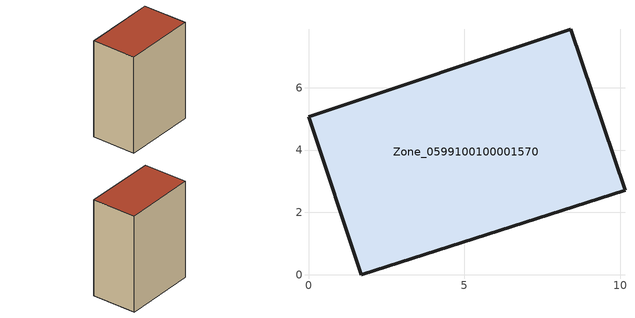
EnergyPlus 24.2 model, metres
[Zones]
Zone_0599100100001570
 floor ground (C_G): 10.14,2.71 1.69,0 0,5.06 8.41,7.87 z3.49
 wall outside (C_F): 1.69,0 10.14,2.71 8.41,7.87 0,5.06 1.69,0 z3.49:15.5
 roof outside (C_R): 8.41,7.87 0,5.06 1.69,0 10.14,2.71 z15.5
[BUILDING]
Pand.0599100100001570: North Axis=0; Terrain=City; Loads Convergence Tolerance Value=0.04; Temperature Convergence Tolerance Value=0.4; Solar Distribution=FullExterior; Maximum Number of Warmup Days=25; Minimum Number of Warmup Days=1
[Site:Location]
Rotterdam.The.Hague.AP_ZH_NLD Design_Conditions: Latitude=51.96; Longitude=4.45; Time Zone=1; Elevation=-4.5
[SITE:GROUNDTEMPERATURE:BUILDINGSURFACE]
18, 18, 18, 18, 18, 18, 18, 18, 18, 18, 18, 18
[MATERIAL] Thermal Absorptance=0.9; Solar Absorptance=0.7; Visible Absorptance=0.7
Name | Roughness | Thickness | Conductivity | Density | Specific Heat
G.TI.2006-2014 | MediumSmooth | 0.15 | 0.06 | 540 | 1210
F.TI.2006-2014 | Rough | 0.3 | 0.12 | 1920 | 840
R.TI.2006-2014 | MediumRough | 0.2 | 0.08 | 1500 | 1000
[CONSTRUCTION]
C_G: G.TI.2006-2014
C_F: F.TI.2006-2014
C_R: R.TI.2006-2014
[ZONE]
Zone_0599100100001570: Type=1; Multiplier=1; Ceiling Height=Autocalculate; Volume=Autocalculate; Floor Area=autocalculate; Part of Total Floor Area=Yes
[ZONEINFILTRATION:DESIGNFLOWRATE]
Infil_Zone_0599100100001570: Zone or ZoneList or Space or SpaceList=Zone_0599100100001570; Schedule=AlwaysOn; Design Flow Rate Calculation Method=Flow/Area; Flow Rate per Floor Area=0.0015; Constant Term Coefficient=1; Temperature Term Coefficient=0; Velocity Term Coefficient=0; Velocity Squared Term Coefficient=0
[HVACTEMPLATE:ZONE:IDEALLOADSAIRSYSTEM]
Zone_0599100100001570: Maximum Heating Supply Air Temperature=50; Minimum Cooling Supply Air Temperature=13; Maximum Heating Supply Air Humidity Ratio=0.0156; Minimum Cooling Supply Air Humidity Ratio=0.0077; Heating Limit=NoLimit; Cooling Limit=NoLimit; Dehumidification Control Type=ConstantSensibleHeatRatio; Cooling Sensible Heat Ratio=0.7; Dehumidification Setpoint=60; Humidification Control Type=None; Humidification Setpoint=30; Outdoor Air Method=None; Outdoor Air Flow Rate per Person=0.00944; Outdoor Air Flow Rate per Zone Floor Area=0; Outdoor Air Flow Rate per Zone=0; Demand Controlled Ventilation Type=None; Outdoor Air Economizer Type=NoEconomizer; Heat Recovery Type=None; Sensible Heat Recovery Effectiveness=0.7; Latent Heat Recovery Effectiveness=0.65
[ZONECONTROL:THERMOSTAT]
ThermostatControl_Zone_0599100100001570: Zone or ZoneList=Zone_0599100100001570; Control Type Schedule=DualSetpointControlType; Control 1=Thermostat_Zone_0599100100001570; Temperature Difference Between Cutout And Setpoint=0
[THERMOSTATSETPOINT:DUALSETPOINT]
Thermostat_Zone_0599100100001570: Heating Setpoint Temperature Schedule=HeatingSetpoint_Zone_0599100100001570; Cooling Setpoint Temperature Schedule=CoolingSetpoint_Zone_0599100100001570
[SCHEDULE:COMPACT]
HeatingSetpoint_Zone_0599100100001570: Through: 12/31, For: AllDays, Until: 24:00, 21
CoolingSetpoint_Zone_0599100100001570: Through: 12/31, For: AllDays, Until: 24:00, 24
DualSetpointControlType: Through: 12/31, For: AllDays, Until: 24:00, 4
AlwaysOn: Through: 12/31, For: AllDays, Until: 24:00, 1
